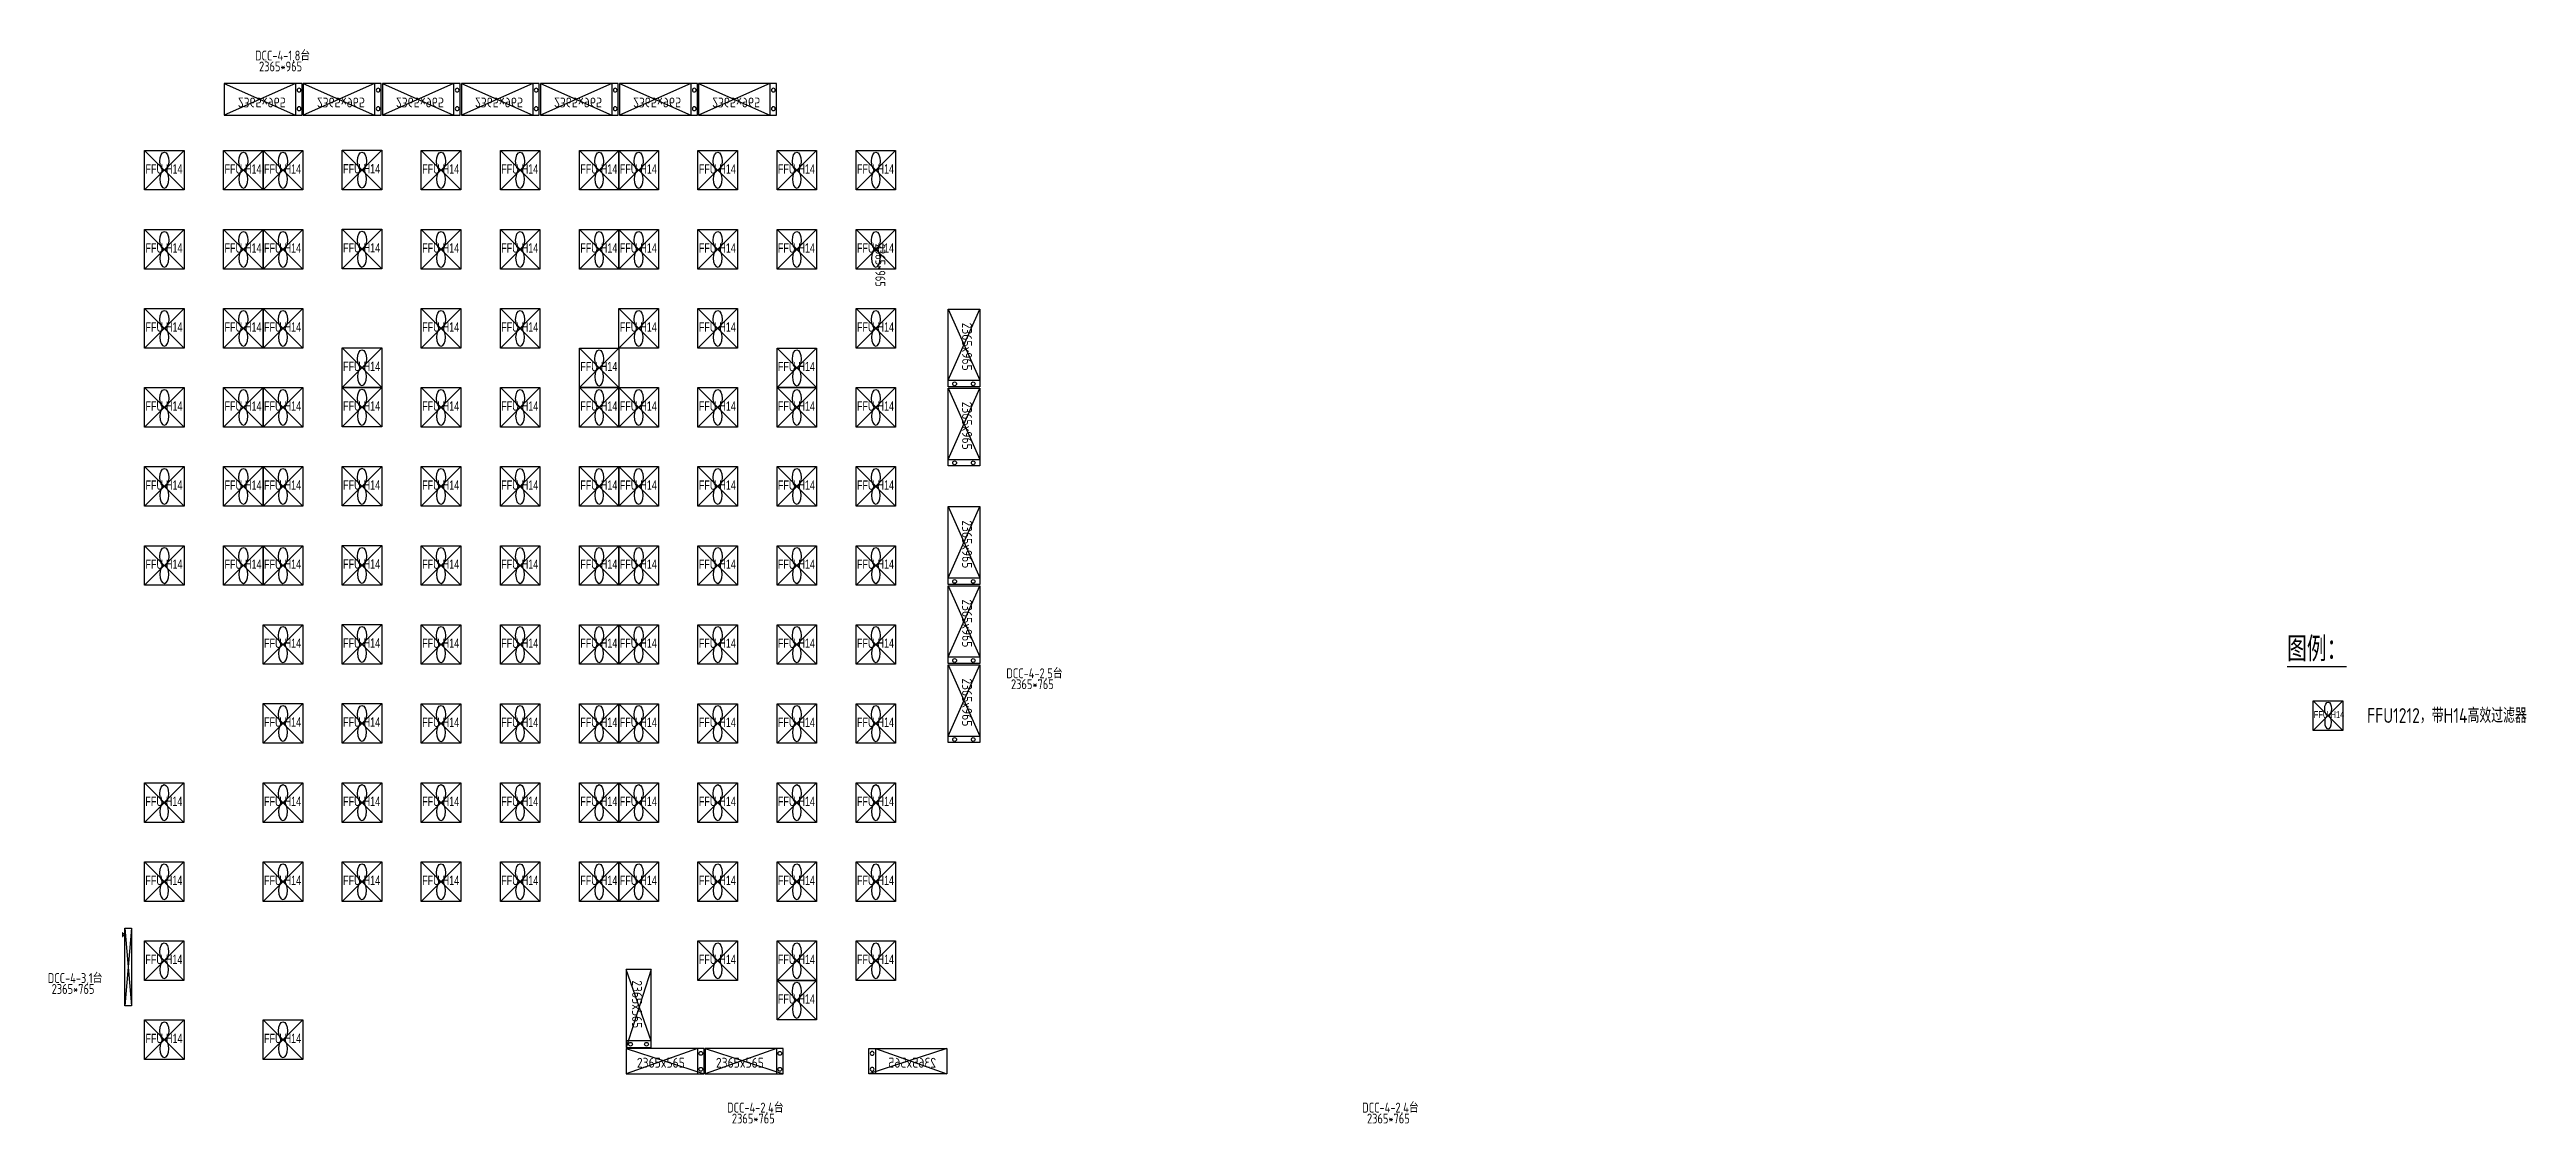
# Model space of a CAD drawing. Extents: x -1686 to 1107710, y -1493 to 38582.
# Drawn here: x -1686 to 73511, y -1493 to 31114 of the extents above; entities outside this region: 2.
import ezdxf
from ezdxf.enums import TextEntityAlignment as Align

# ---------------------------------------------------------------- set-up
doc = ezdxf.new("R2010")
doc.units = 0
doc.header["$LTSCALE"] = 50
doc.header["$MEASUREMENT"] = 0
for name, color, linetype in [('0-DCC', 30, 'Continuous'), ('DCC-Size', 4, 'Continuous'), ('G-ANNO-IDEN', 7, 'Continuous'), ('K-CEIL-FFU-U14', 80, 'Continuous'), ('K-CEIL-FFU_AMC', 10, 'Continuous'), ('X-HL-CR-F1-EQP-02-01$0$0-DCC', 30, 'Continuous')]:
    doc.layers.add(name, color=color, linetype=linetype)
doc.styles.get("Standard").update_dxf_attribs({"font": 'gbenor.shx', "bigfont": 'gbcbig.shx'})
doc.styles.add('X-HL-CR-F1-EQP-02-01$0$EDRI-COM', font='tssdeng.shx', dxfattribs={"width": 0.8, "bigfont": 'hztxt.shx'})
doc.styles.add('X-HLP3-CR-F3-LAY-KPART-03-001$0$EDRI-COM', font='tssdeng.shx', dxfattribs={"width": 0.8, "bigfont": 'hztxt.shx'})
doc.styles.add('X-SMIC-LAY-SN1-3-KPART-001-0816$0$Arial', font='arial.ttf')

# ---------------------------------------------------------------- blocks, each defined once
blk = doc.blocks.new('FFU1212-U16')
at = {"color": 0, "linetype": 'Continuous'}
for p, q in [((-600, 600), (600, -600)), ((600, 600), (-600, -600))]:
    blk.add_line(p, q, dxfattribs=at)
blk.add_lwpolyline([(-600, 600), (600, 600), (600, -600), (-600, -600)], close=True, dxfattribs=at)
blk.add_ellipse((-272, 0), major_axis=(-272, 0), ratio=0.49619, dxfattribs=at)
at = {"color": 0, "linetype": 'Continuous', "extrusion": (0, 0, -1)}
blk.add_ellipse((272, 0), major_axis=(272, 0), ratio=0.49619, dxfattribs=at)
at = {"ltscale": 0.7, "style": 'X-SMIC-LAY-SN1-3-KPART-001-0816$0$Arial', "width": 0.7}
blk.add_text('FFU-H14', height=280, rotation=90, dxfattribs=at).set_placement((101, -574))
blk = doc.blocks.new('DCC-2365DCC-2410-Horizotal')
at = {"layer": 'X-HL-CR-F1-EQP-02-01$0$0-DCC'}
for p, q in [((1082, -483), (-1082, 482)), ((-1082, -483), (1082, 482)), ((1082, -483), (1082, 482))]:
    blk.add_line(p, q, dxfattribs=at)
blk.add_lwpolyline([(1282, -483), (-1082, -483), (-1082, 482), (1282, 482)], close=True, dxfattribs=at)
for centre in [(1188, 282), (1188, -283)]:
    blk.add_circle(centre, 57, dxfattribs=at)
blk.add_text('2365x965', height=300, dxfattribs=at).set_placement((-668, -56))
blk = doc.blocks.new('DCC-2406')
at = {"layer": 'X-HL-CR-F1-EQP-02-01$0$0-DCC'}
for p, q in [((40338, 19363), (41103, 21728)), ((40338, 21528), (41103, 19363)), ((40338, 21528), (41103, 21528))]:
    blk.add_line(p, q, dxfattribs=at)
blk.add_lwpolyline([(40338, 21728), (40338, 19363), (41103, 19363), (41103, 21728)], close=True, dxfattribs=at)
for centre in [(40485, 21633), (40969, 21633)]:
    blk.add_circle(centre, 57, dxfattribs=at)
blk.add_text('2365x565', height=300, rotation=90, dxfattribs=at).set_placement((40920, 19690))
blk = doc.blocks.new('DCC-4-3')
at = {"layer": '0-DCC'}
for p, q in [((100, 1182.5), (-100, -1182.5)), ((-100, 1182.5), (100, -1182.5))]:
    blk.add_line(p, q, dxfattribs=at)
for points in [[(-170, 1039.5), (-170, 925.5), (-160, 925.5), (-160, 1039.5)], [(-100, 1007.5), (-160, 1007.5), (-160, 957.5), (-100, 957.5)], [(100, -1182.5), (-100, -1182.5), (-100, 1182.5), (100, 1182.5)]]:
    blk.add_lwpolyline(points, close=True, dxfattribs=at)
blk = doc.blocks.new('FFU1206')
at = {"color": 0, "linetype": 'Continuous'}
for p, q in [((444990, 28804), (446190, 28204)), ((446190, 28804), (444990, 28204))]:
    blk.add_line(p, q, dxfattribs=at)
blk.add_lwpolyline([(444990, 28804), (446190, 28804), (446190, 28204), (444990, 28204)], close=True, dxfattribs=at)
blk.add_ellipse((445318, 28504), major_axis=(-272, 0), ratio=0.49619, dxfattribs=at)
at = {"color": 0, "linetype": 'Continuous', "extrusion": (0, 0, -1)}
blk.add_ellipse((445862, 28504), major_axis=(272, 0), ratio=0.49619, dxfattribs=at)
at = {"style": 'X-SMIC-LAY-SN1-3-KPART-001-0816$0$Arial', "width": 0.7}
blk.add_text('FFU-U16', height=280, dxfattribs=at).set_placement((445021, 28409))

msp = doc.modelspace()

# ---------------------------------------------------------------- block references
at = {"transparency": 33554687}
msp.add_blockref('DCC-4-3', (700, 3257), dxfattribs=at)
for p, rotation in [((56921, 22545), 180), ((-3545, 41121), 270), ((-1145, 41121), 270)]:
    msp.add_blockref('DCC-2406', p, dxfattribs=dict(at, rotation=rotation))
at = {"transparency": 33554687, "xscale": -1, "rotation": 90}
msp.add_blockref('DCC-2406', (44920, 41121), dxfattribs=at)
at = {"layer": 'K-CEIL-FFU-U14', "transparency": 33554687, "xscale": 2.25, "yscale": 2.25, "zscale": 2.25}
msp.add_blockref('FFU1206', (103782, -26227), dxfattribs=at)
at = {"layer": 'K-CEIL-FFU-U14', "transparency": 33554687, "rotation": 270}
for p in [(1800, 27450), (4200, 27450), (5400, 27450), (7800, 27455), (10200, 27450), (12600, 27450), (15000, 27450), (16200, 27450), (18600, 27450), (21000, 27450), (23400, 27450), (1800, 25050), (4200, 25050), (5400, 25050), (7800, 25055), (10200, 25050), (12600, 25050), (15000, 25050), (16200, 25050), (18600, 25050), (21000, 25050), (23400, 25050), (1800, 22650), (4200, 22650), (5400, 22650), (10200, 22650), (12600, 22650), (16200, 22650), (18600, 22650), (23400, 22650), (7800, 21455), (15000, 21450), (21000, 21450), (1800, 20250), (4200, 20250), (5400, 20250), (7800, 20255), (10200, 20250), (12600, 20250), (15000, 20250), (16200, 20250), (18600, 20250), (21000, 20250), (23400, 20250), (1800, 17850), (4200, 17850), (5400, 17850), (7800, 17855), (10200, 17850), (12600, 17850), (15000, 17850), (16200, 17850), (18600, 17850), (21000, 17850), (23400, 17850), (1800, 15450), (4200, 15450), (5400, 15450), (7800, 15455), (10200, 15450), (12600, 15450), (15000, 15450), (16200, 15450), (18600, 15450), (21000, 15450), (23400, 15450), (5400, 13050), (7800, 13055), (10200, 13050), (12600, 13050), (15000, 13050), (16200, 13050), (18600, 13050), (21000, 13050), (23400, 13050), (5400, 10655), (7800, 10655), (10200, 10650), (12600, 10650), (15000, 10650), (16200, 10650), (18600, 10650), (21000, 10650), (23400, 10650), (1795, 8250), (5400, 8250), (7800, 8250), (10200, 8250), (12600, 8250), (15000, 8250), (16200, 8250), (18600, 8250), (21000, 8250), (23400, 8250), (1795, 5850), (5400, 5850), (7800, 5850), (10200, 5850), (12600, 5850), (15000, 5850), (16200, 5850), (18600, 5850), (21000, 5850), (23400, 5850), (1795, 3450), (18600, 3450), (21000, 3450), (23400, 3450), (21000, 2250), (1800, 1050), (5400, 1050)]:
    msp.add_blockref('FFU1212-U16', p, dxfattribs=at)
at = {"layer": 'K-CEIL-FFU-U14', "transparency": 33554687, "xscale": 0.75, "yscale": 0.75, "zscale": 0.75, "rotation": 270}
msp.add_blockref('FFU1212-U16', (67487, 10893), dxfattribs=at)
at = {"layer": 'K-CEIL-FFU_AMC', "transparency": 33554687, "xscale": 2.25, "yscale": 2.25, "zscale": 2.25}
msp.add_blockref('FFU1206', (103782, -30727), dxfattribs=at)
at = {"layer": 'X-HL-CR-F1-EQP-02-01$0$0-DCC', "transparency": 33554687, "xscale": -1, "rotation": 180}
for p in [(4700, 29600), (7100, 29600), (9500, 29600), (11900, 29600), (14300, 29600), (16700, 29600), (19100, 29600)]:
    msp.add_blockref('DCC-2365DCC-2410-Horizotal', p, dxfattribs=at)
at = {"layer": 'X-HL-CR-F1-EQP-02-01$0$0-DCC', "transparency": 33554687, "rotation": 270}
for p in [(26075, 22153), (26075, 19753), (26075, 16153), (26075, 13753), (26075, 11353)]:
    msp.add_blockref('DCC-2365DCC-2410-Horizotal', p, dxfattribs=at)

# ---------------------------------------------------------------- texts
at = {"layer": 'DCC-Size', "transparency": 33554687, "style": 'X-HL-CR-F1-EQP-02-01$0$EDRI-COM', "width": 0.8}
for s, p in [('DCC-4-1,8台', (5391, 30781)), ('2365*965', (5328, 30450)), ('DCC-4-2,5台', (28215, 12025)), ('2365*765', (28152, 11694)), ('DCC-4-3,1台', (-909, 2772)), ('2365*765', (-972, 2441)), ('DCC-4-2,4台', (19742, -1161)), ('2365*765', (19679, -1493)), ('DCC-4-2,4台', (39023, -1161)), ('2365*765', (38959, -1493))]:
    msp.add_text(s, height=300, dxfattribs=at).set_placement(p, align=Align.CENTER)
msp.add_text('2365*965', height=300, rotation=270, dxfattribs=at).set_placement((23386, 24562), align=Align.CENTER)
at = {"layer": 'G-ANNO-IDEN', "transparency": 33554687, "style": 'X-HLP3-CR-F3-LAY-KPART-03-001$0$EDRI-COM', "width": 0.8}
msp.add_text('%%U图例：', height=750, dxfattribs=at).set_placement((66244, 12536))
msp.add_text('FFU1212，带H14高效过滤器 ', height=450, dxfattribs=at).set_placement((68672, 10893), align=Align.MIDDLE_LEFT)

doc.saveas('drawing.dxf')
